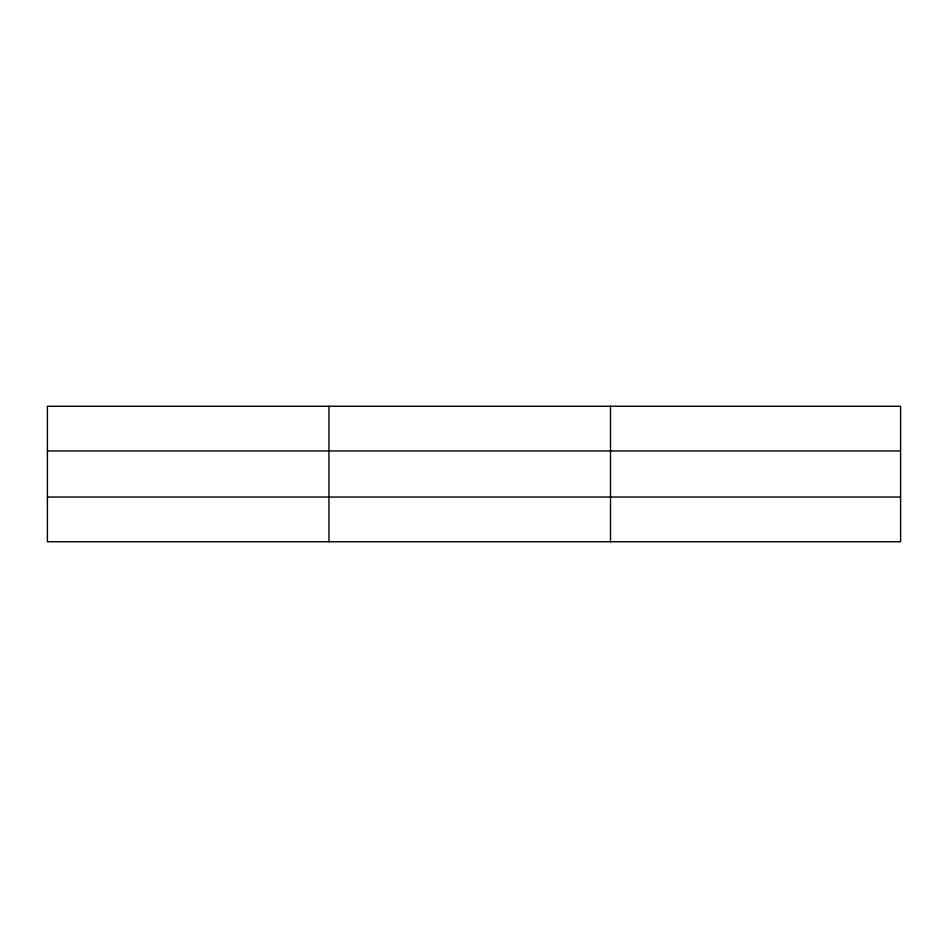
<?xml version="1.0" encoding="UTF-8"?>
<svg xmlns="http://www.w3.org/2000/svg" width="948" height="948" viewBox="0 0 948 948"><rect width="100%" height="100%" fill="white"/><g stroke="black" fill="none" stroke-linecap="round" stroke-linejoin="round"><path stroke-width="1.42" d="M328.956 541.746L328.956 406.254M610.512 541.746L610.512 406.254M900.6 450.964L900.6 406.254L47.4 406.254L47.4 541.746L900.6 541.746L900.6 450.964L47.4 450.964M47.4 497.036L900.6 497.036"/></g></svg>
